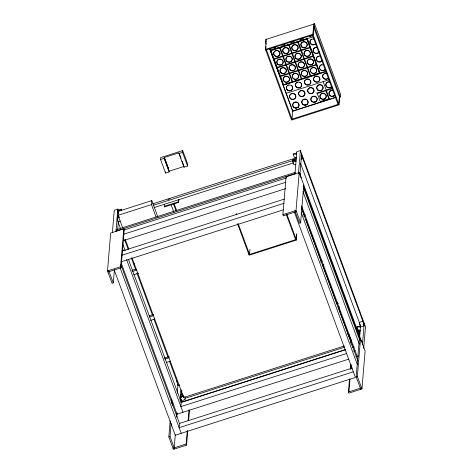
<?xml version="1.0" encoding="UTF-8"?>
<svg xmlns="http://www.w3.org/2000/svg" width="473" height="473" viewBox="0 0 473 473"><rect width="100%" height="100%" fill="white"/><g stroke="black" fill="none" stroke-linecap="round" stroke-linejoin="round"><path stroke-width="0.71" d="M114.389 269.829L113.289 282.937L112.095 283.315L107.507 270.893L110.682 233.035L123.808 228.831L124.228 229.961L121.047 267.813L107.921 272.022M112.391 232.639L114.271 210.231L117.854 209.084L118.351 210.438M115.968 231.492L117.854 209.084M117.505 216.238L117.6 215.114M122.637 227.72L118.055 215.316L118.392 211.319L151.798 200.605L157.911 217.148M117.647 229.819L118.398 220.885M121.047 267.813L120.633 266.683L123.808 228.831M156.043 217.006L151.461 204.602L151.798 200.605M160.536 159.478L160.696 157.627L182.708 150.574L187.734 164.184L187.58 166.035L184.003 167.182L178.971 153.571L179.036 152.814L164.184 157.574L164.119 158.331L169.145 171.941L165.568 173.088L160.536 159.478L164.119 158.331M164.657 158.514L168.607 168.891M165.568 173.088L165.668 171.859M178.865 199.452L178.617 202.397L164.302 206.985L164.279 204.212M169.145 171.941L169.21 171.185L164.184 157.574M178.617 202.397L178.593 199.624M187.58 166.035L182.554 152.424L182.708 150.574M184.003 167.182L184.062 166.425L169.21 171.185M187.775 430.584L186.551 445.14L173.431 449.35L168.837 436.928L170.185 420.911M171.652 403.439L171.959 399.797M174.62 448.966L170.032 436.544L171.131 423.441M172.663 405.237L172.905 402.328M177.263 393.158L178.002 384.301M174.206 447.836L175.306 434.734M176.772 417.263L177.139 412.894M180.112 400.69L181.023 389.847M184.789 396.788L185.54 398.822L181.857 401.234L180.603 397.84L180.71 396.581L183.098 395.818M181.543 401.908L181.727 399.738M344.391 345.952L183.666 397.48L183.766 396.256M186.551 445.14L186.137 444.011L187.237 430.909M188.094 420.716L189.011 409.795M188.632 420.391L189.49 410.197M236.204 214.837L236.329 213.394M266.175 44.155L265.412 42.079L265.643 39.3L266.358 39.076L265.489 49.423L291.581 120.059L338.975 104.864L339.703 96.214M266.045 46.49L265.737 50.097L313.132 34.901L313.8 26.973M249.064 253.185L248.946 254.628L296.216 239.474L296.701 233.703M249.963 249.389L249.543 254.439L238.161 223.64M270.32 50.333L313.463 36.746M279.939 47.495L287.826 44.722M283.209 85.235L326.352 71.648M288.459 44.764L296.89 41.813M286.189 93.299L329.332 79.712M296.441 211.585L283.315 215.794L282.901 214.665L286.076 176.807L299.202 172.598L365.126 351.055L361.946 388.912L348.826 393.122L348.406 391.993L349.506 378.885M298.073 41.677L297.547 41.6M292.775 110.499L292.048 119.149L266.459 49.866M294.945 174.117L296.825 151.703L300.408 150.556L365.493 326.754L363.672 348.441M298.753 41.216L307.19 38.514L320.061 73.664M298.463 173.692L300.408 150.556M294.833 210.84L299.421 223.262L300.615 222.878L296.027 210.455L299.202 172.598M299.9 174.909L301.656 153.944M338.975 104.864L312.884 34.227L313.753 23.881L314.468 23.65L340.56 94.287L340.329 97.066L339.614 97.29L313.516 26.654L314.232 26.429L314.468 23.65M296.524 234.466L296.305 240.077L249.153 255.195L237.57 223.835M296.305 240.077L296.731 235.028M310.767 76.041L298.297 41.967L306.817 39.235L309.791 47.3L292.208 52.941L289.228 44.876L297.748 42.144L300.727 50.209M300.615 222.878L303.796 185.026M319.86 73.126L307.19 38.514M320.487 102.357L317.147 92.998M323.059 81.48L329.58 99.442M339.389 96.256L338.727 104.184L291.333 119.379M350.759 343.315L350.913 341.482L338.16 306.953M350.298 369.425L350.73 364.328M348.944 391.662L349.985 379.287M350.901 368.366L351.208 364.73M360.757 389.297L356.163 376.869L359.344 339.017L360.538 338.633L357.357 376.49L361.946 388.912M359.634 336.806L360.556 325.779L356.979 326.926L358.227 330.314L360.314 330.379M362.484 344.332L364.24 323.366M121.827 210.55L121.325 209.196L117.641 211.602L118.392 213.636M118.989 216.291L117.144 217.491L118.936 216.918M119.498 217.148L117.038 218.757L118.291 222.144L120.136 220.938M182.105 390.763L180.875 391.567L182.129 394.955M180.603 397.84L183.063 396.238M266.334 39.324L313.729 24.135M265.412 42.079L266.128 41.849M265.489 49.423L312.884 34.227M270.893 50.15L278.757 47.625M301.467 50.552L310.56 47.637M304.446 58.617L312.966 55.885L309.986 47.82M304.636 59.137L313.156 56.405L316.135 64.47L307.616 67.201M316.898 64.807L280.034 76.626L269.852 48.737M319.878 72.872L282.99 84.945L326.151 71.104M316.597 93.175L332.566 88.055M317.336 93.518L332.07 88.794M295.666 108.169L298.451 107.276M304.724 105.266L307.515 104.367M313.788 102.357L315.875 101.689M322.148 99.679L324.939 98.786M332.602 96.326L334.695 95.658M320.316 101.583L328.836 98.851L325.856 90.786M335.931 97.16L292.734 111.007L269.586 48.347M335.877 97.42L292.71 111.261L269.563 48.601M178.971 153.571L182.554 152.424M117.747 210.343L121.325 209.196M296.476 157.568L294.395 157.503L293.142 154.115L296.719 152.968M152.696 203.863L296.577 157.74M118.055 215.316L151.461 204.602M167.992 199.44L170.038 198.784M117.251 216.232L118.445 215.848M293.148 161.358L292.645 160.004L296.228 158.857M153.258 205.323L292.923 160.542M295.873 164.722L293.792 164.651L292.539 161.263L296.122 160.116L292.645 160.004M301.011 159.17L302.803 158.597L301.443 156.468M154.092 207.582L293.757 162.807M164.09 206.423L178.41 201.829M116.157 229.783L295.128 172.403L295.022 173.668L116.051 231.043M123.879 230.067L286.141 178.049M123.53 234.277L285.787 182.259M123.506 240.597L285.763 188.579M122.117 251.098L284.374 199.08M121.762 255.308L284.019 203.289M121.035 261.853L283.297 209.835M107.507 270.893L120.633 266.683M282.901 214.665L296.027 210.455M131.92 270.331L136.129 268.983M303.873 215.203L305.28 214.754M132.517 271.366L136.727 270.018M303.767 216.468L305.174 216.019M133.764 274.754L138.678 273.181M305.02 219.856L306.421 219.407M149.48 315.739L153.69 314.385M320.729 260.836L322.137 260.387M149.373 316.999L153.583 315.651M320.623 262.095L322.03 261.646M150.621 320.387L154.837 319.039M322.58 265.258L323.981 264.809M164.338 358.091L169.251 356.518M336.291 302.962L337.698 302.513M164.935 359.131L169.145 357.777M336.888 304.003L338.296 303.554M166.189 362.519L170.398 361.165M338.142 307.391L339.543 306.942M179.687 384.987L177.895 385.566L176.754 380.913M360.45 327.038L364.033 325.891L362.886 321.238L359.303 322.391L360.45 327.038L356.979 326.926M358.227 330.314L359.421 329.929M347.779 334.6L349.18 334.145M357.606 331.449L360.414 330.55M357.677 332.43L360.065 331.668M348.341 336.055L349.742 335.605M358.167 333.5L359.959 332.927L357.872 332.856M349.175 338.313L350.576 337.864M180.609 394.754L182.714 394.08M350.458 340.3L351.865 339.851M183.311 395.115L180.503 396.013L181.005 397.373M185.262 398.278L344.586 347.2M351.605 344.953L353.006 344.504M184.352 399.206L185.54 398.822M180.692 402.369L345.633 349.488M352.651 347.241L354.052 346.792M345.633 349.73L181.265 402.422L180.911 406.626L346.679 353.485M352.657 347.478L354.058 347.028M353.703 351.232L355.111 350.783M348.767 359.131L177.032 414.188L121.384 263.556M355.791 356.879L358.522 356.003M352.29 368.059L179.498 423.453L179.143 427.657L353.343 371.813M168.837 436.928L170.032 436.544M356.163 376.869L357.357 376.49M173.012 448.221L186.137 444.011M348.406 391.993L361.532 387.783M293.142 154.115L296.612 154.228M292.539 161.263L296.015 161.382M358.463 334.145L359.852 334.186M180.792 401.352L183.571 401.447M361.26 340.59L362.62 342.718M314.232 26.429L340.329 97.066M312.417 35.132L338.012 104.415M316.331 64.99L319.305 73.055M307.261 67.899L310.241 75.964M298.741 70.631L301.721 78.695M298.191 70.802L301.171 78.867M289.671 73.534L292.651 81.598M289.121 73.711L292.101 81.776M280.607 76.443L283.581 84.507M301.549 155.209L364.139 324.632M300.526 163.268L360.308 325.099M303.347 185.617L360.059 339.135M303.53 187.929L359.835 340.347M302.927 191.447L359.332 344.149M301.555 205.796L357.198 356.429M301.431 207.523L304.234 215.114M305.765 219.259L321.072 260.688M322.598 264.833L336.882 303.5M301.514 208.274L357.919 360.976M301.159 212.478L357.31 364.494M286.076 176.807L286.496 177.937M294.425 212.318L355.43 377.46L175.264 435.219L114.259 270.077M286.863 214.151L296.216 239.474M286.266 214.346L295.619 239.663M179.291 153.494L181.047 158.26M182.052 160.98L183.814 165.745M164.622 158.408L168.565 169.18M173.993 203.289L176.801 210.893M173.337 203.585L175.891 210.503M170.954 204.354L173.762 211.957M125.25 239.356L128.822 249.023M132.138 257.998L183.666 397.48M133.918 263.408L134.681 265.483M117.972 221.796L120.526 228.707M124.618 239.776L128.189 249.454M131.258 257.755L135.597 269.509M136.874 272.968L152.46 315.148M153.991 319.299L168.039 357.334M169.576 361.478L177.505 382.947M122.856 244.31L125.15 250.53M128.473 259.511L181.307 402.541M122.247 247.822L123.27 250.589M126.587 259.571L182.998 412.279M120.834 264.649L179.539 423.572M120.225 268.161L181.23 433.309M108.701 270.509L113.289 282.937M300.03 173.295L301.177 177.943M315.532 43.687A3.163 2.98 4.8 0 1 310.779 43.687A3.163 2.98 4.8 0 1 311.358 39.241M276.055 46.721A3.163 2.98 4.8 0 1 273.897 47.726M285.124 43.812A3.163 2.98 4.8 0 1 282.144 44.769M293.579 41.417A3.163 2.98 4.8 0 1 291.208 41.861M311.737 35.593A3.163 2.98 4.8 0 1 309.372 36.037M302.643 38.508A3.163 2.98 4.8 0 1 300.278 38.952M322.326 60.207A3.163 2.98 4.8 0 1 317.123 60.851A3.163 2.98 4.8 0 1 318.435 56.068M325.046 69.442A3.163 2.98 4.8 0 1 320.588 69.714A3.163 2.98 4.8 0 1 320.256 65.505M320.871 64.99A3.163 2.98 4.8 0 1 321.605 64.647M318.701 52.272A3.163 2.98 4.8 0 1 313.7 51.959A3.163 2.98 4.8 0 1 315.266 47.483M319.133 51.876A3.163 2.98 4.8 0 1 314.917 53.23A3.163 2.98 4.8 0 1 313.439 49.239A3.163 2.98 4.8 0 1 317.661 47.885M315.509 43.942A3.163 2.98 4.8 0 1 311.269 44.373A3.163 2.98 4.8 0 1 310.4 40.424A3.163 2.98 4.8 0 1 314.486 39.3M322.302 60.461A3.163 2.98 4.8 0 1 318.341 61.922A3.163 2.98 4.8 0 1 316.413 58.303A3.163 2.98 4.8 0 1 320.044 56.216M325.022 69.691A3.163 2.98 4.8 0 1 319.647 68.68A3.163 2.98 4.8 0 1 323.219 64.801M303.69 37.604A3.163 2.98 4.8 0 1 300.254 39.206M312.783 34.689A3.163 2.98 4.8 0 1 309.348 36.291M294.626 40.507A3.163 2.98 4.8 0 1 290.404 41.861M285.101 44.06A3.163 2.98 4.8 0 1 281.334 44.769M276.037 46.969A3.163 2.98 4.8 0 1 272.271 47.678M328.227 78.045A3.163 2.98 4.8 0 1 323.769 78.317A3.163 2.98 4.8 0 1 323.431 74.113M324.785 73.256A3.163 2.98 4.8 0 1 327.204 73.41M328.203 78.299A3.163 2.98 4.8 0 1 323.964 78.737A3.163 2.98 4.8 0 1 323.094 74.781A3.163 2.98 4.8 0 1 327.18 73.658M318.796 76.756A3.163 2.98 4.8 0 1 318.944 81.149A3.163 2.98 4.8 0 1 314.291 80.859A3.163 2.98 4.8 0 1 314.959 76.514M315.692 76.171A3.163 2.98 4.8 0 1 317.324 76.07M310.282 80.244A3.163 2.98 4.8 0 1 309.667 84.229A3.163 2.98 4.8 0 1 305.404 83.963A3.163 2.98 4.8 0 1 305.274 79.937M306.628 79.08A3.163 2.98 4.8 0 1 308.26 78.979M309.04 79.228A3.163 2.98 4.8 0 1 309.732 79.659M334.577 95.239A3.163 2.98 4.8 0 1 329.196 94.228A3.163 2.98 4.8 0 1 332.767 90.349M301.212 83.153A3.163 2.98 4.8 0 1 300.603 87.133A3.163 2.98 4.8 0 1 296.34 86.866A3.163 2.98 4.8 0 1 296.204 82.84M296.819 82.332A3.163 2.98 4.8 0 1 297.558 81.983M299.971 82.136A3.163 2.98 4.8 0 1 300.662 82.568M291.593 85.477A3.163 2.98 4.8 0 1 292.101 89.48A3.163 2.98 4.8 0 1 287.921 90.266A3.163 2.98 4.8 0 1 286.685 86.393M287.755 85.235A3.163 2.98 4.8 0 1 288.489 84.892M334.553 95.493A3.163 2.98 4.8 0 1 329.173 94.482A3.163 2.98 4.8 0 1 332.744 90.597M331.402 86.654A3.163 2.98 4.8 0 1 326.027 85.643A3.163 2.98 4.8 0 1 329.598 81.764M331.833 86.257A3.163 2.98 4.8 0 1 327.618 87.611A3.163 2.98 4.8 0 1 326.139 83.62A3.163 2.98 4.8 0 1 330.361 82.267M279.614 47.956L271.094 50.688L274.074 58.753L282.588 56.021L279.614 47.956M288.678 45.053L280.158 47.785L283.138 55.849L291.658 53.118L288.678 45.053M282.783 56.541L274.263 59.273L277.243 67.337L285.763 64.606L282.783 56.541M291.853 53.638L283.333 56.37L286.313 64.434L294.827 61.703L291.853 53.638M300.917 50.729L292.397 53.461L295.377 61.525L303.897 58.794L300.917 50.729M285.952 65.126L277.432 67.858L280.412 75.922L288.932 73.191L285.952 65.126M295.022 62.217L286.502 64.949L289.482 73.013L298.002 70.282L295.022 62.217M304.092 59.314L295.572 62.046L298.552 70.11L307.066 67.379L304.092 59.314M284.291 81.35A3.163 2.98 4.8 0 0 289.458 79.695A3.163 2.98 4.8 0 0 285.314 76.283A3.163 2.98 4.8 0 0 284.291 81.35M293.361 78.441A3.163 2.98 4.8 0 0 298.528 76.786A3.163 2.98 4.8 0 0 294.377 73.38A3.163 2.98 4.8 0 0 293.361 78.441M302.43 75.532A3.163 2.98 4.8 0 0 307.592 73.877A3.163 2.98 4.8 0 0 303.447 70.471A3.163 2.98 4.8 0 0 302.43 75.532M311.494 72.629A3.163 2.98 4.8 0 0 316.662 70.974A3.163 2.98 4.8 0 0 312.517 67.562A3.163 2.98 4.8 0 0 311.494 72.629M281.122 72.765A3.163 2.98 4.8 0 0 286.289 71.11A3.163 2.98 4.8 0 0 282.139 67.704A3.163 2.98 4.8 0 0 281.122 72.765M299.255 66.953A3.163 2.98 4.8 0 0 304.423 65.292A3.163 2.98 4.8 0 0 300.278 61.886A3.163 2.98 4.8 0 0 299.255 66.953M308.325 64.044A3.163 2.98 4.8 0 0 313.493 62.389A3.163 2.98 4.8 0 0 309.342 58.977A3.163 2.98 4.8 0 0 308.325 64.044M290.191 69.856A3.163 2.98 4.8 0 0 295.353 68.201A3.163 2.98 4.8 0 0 291.208 64.795A3.163 2.98 4.8 0 0 290.191 69.856M277.953 64.18A3.163 2.98 4.8 0 0 283.114 62.525A3.163 2.98 4.8 0 0 278.969 59.119A3.163 2.98 4.8 0 0 277.953 64.18M305.156 55.459A3.163 2.98 4.8 0 0 310.323 53.804A3.163 2.98 4.8 0 0 306.173 50.398A3.163 2.98 4.8 0 0 305.156 55.459M287.016 61.271A3.163 2.98 4.8 0 0 292.184 59.616A3.163 2.98 4.8 0 0 288.039 56.21A3.163 2.98 4.8 0 0 287.016 61.271M296.086 58.368A3.163 2.98 4.8 0 0 301.254 56.713A3.163 2.98 4.8 0 0 297.103 53.301A3.163 2.98 4.8 0 0 296.086 58.368M292.917 49.783A3.163 2.98 4.8 0 0 298.085 48.128A3.163 2.98 4.8 0 0 293.934 44.716A3.163 2.98 4.8 0 0 292.917 49.783M283.847 52.692A3.163 2.98 4.8 0 0 289.015 51.031A3.163 2.98 4.8 0 0 284.864 47.625A3.163 2.98 4.8 0 0 283.847 52.692M301.981 46.874A3.163 2.98 4.8 0 0 307.148 45.219A3.163 2.98 4.8 0 0 303.004 41.813A3.163 2.98 4.8 0 0 301.981 46.874M274.778 55.595A3.163 2.98 4.8 0 0 279.945 53.94A3.163 2.98 4.8 0 0 275.8 50.534A3.163 2.98 4.8 0 0 274.778 55.595M284.273 81.604A3.163 2.98 4.8 0 0 289.441 79.943A3.163 2.98 4.8 0 0 285.29 76.537A3.163 2.98 4.8 0 0 284.273 81.604M281.098 73.019A3.163 2.98 4.8 0 0 286.266 71.364A3.163 2.98 4.8 0 0 282.121 67.952A3.163 2.98 4.8 0 0 281.098 73.019M293.337 78.695A3.163 2.98 4.8 0 0 298.504 77.04A3.163 2.98 4.8 0 0 294.36 73.628A3.163 2.98 4.8 0 0 293.337 78.695M290.168 70.11A3.163 2.98 4.8 0 0 295.335 68.455A3.163 2.98 4.8 0 0 291.185 65.049A3.163 2.98 4.8 0 0 290.168 70.11M286.999 61.525A3.163 2.98 4.8 0 0 292.166 59.87A3.163 2.98 4.8 0 0 288.016 56.464A3.163 2.98 4.8 0 0 286.999 61.525M277.929 64.434A3.163 2.98 4.8 0 0 283.096 62.779A3.163 2.98 4.8 0 0 278.946 59.367A3.163 2.98 4.8 0 0 277.929 64.434M274.76 55.849A3.163 2.98 4.8 0 0 279.927 54.194A3.163 2.98 4.8 0 0 275.777 50.788A3.163 2.98 4.8 0 0 274.76 55.849M283.824 52.941A3.163 2.98 4.8 0 0 288.991 51.285A3.163 2.98 4.8 0 0 284.847 47.879A3.163 2.98 4.8 0 0 283.824 52.941M292.893 50.037A3.163 2.98 4.8 0 0 298.061 48.376A3.163 2.98 4.8 0 0 293.91 44.97A3.163 2.98 4.8 0 0 292.893 50.037M296.063 58.617A3.163 2.98 4.8 0 0 301.23 56.961A3.163 2.98 4.8 0 0 297.085 53.555A3.163 2.98 4.8 0 0 296.063 58.617M305.132 55.713A3.163 2.98 4.8 0 0 310.3 54.058A3.163 2.98 4.8 0 0 306.149 50.646A3.163 2.98 4.8 0 0 305.132 55.713M308.301 64.298A3.163 2.98 4.8 0 0 313.469 62.637A3.163 2.98 4.8 0 0 309.324 59.231A3.163 2.98 4.8 0 0 308.301 64.298M299.238 67.201A3.163 2.98 4.8 0 0 304.405 65.546A3.163 2.98 4.8 0 0 300.254 62.14A3.163 2.98 4.8 0 0 299.238 67.201M302.407 75.786A3.163 2.98 4.8 0 0 307.574 74.131A3.163 2.98 4.8 0 0 303.424 70.725A3.163 2.98 4.8 0 0 302.407 75.786M311.476 72.877A3.163 2.98 4.8 0 0 316.644 71.222A3.163 2.98 4.8 0 0 312.493 67.816A3.163 2.98 4.8 0 0 311.476 72.877M301.963 47.129A3.163 2.98 4.8 0 0 307.131 45.473A3.163 2.98 4.8 0 0 302.98 42.062A3.163 2.98 4.8 0 0 301.963 47.129M311.955 101.334A3.163 2.98 4.8 0 0 317.123 99.673A3.163 2.98 4.8 0 0 312.978 96.267A3.163 2.98 4.8 0 0 311.955 101.334M311.938 101.583A3.163 2.98 4.8 0 0 317.105 99.927A3.163 2.98 4.8 0 0 312.955 96.522A3.163 2.98 4.8 0 0 311.938 101.583M302.891 104.237A3.163 2.98 4.8 0 0 308.059 102.582A3.163 2.98 4.8 0 0 303.908 99.176A3.163 2.98 4.8 0 0 302.891 104.237M302.868 104.492A3.163 2.98 4.8 0 0 308.035 102.836A3.163 2.98 4.8 0 0 303.885 99.431A3.163 2.98 4.8 0 0 302.868 104.492M293.822 107.146A3.163 2.98 4.8 0 0 298.989 105.491A3.163 2.98 4.8 0 0 294.839 102.085A3.163 2.98 4.8 0 0 293.822 107.146M293.798 107.401A3.163 2.98 4.8 0 0 298.966 105.745A3.163 2.98 4.8 0 0 294.821 102.334A3.163 2.98 4.8 0 0 293.798 107.401M317.856 89.84A3.163 2.98 4.8 0 0 323.024 88.185A3.163 2.98 4.8 0 0 318.873 84.779A3.163 2.98 4.8 0 0 317.856 89.84M317.832 90.095A3.163 2.98 4.8 0 0 323 88.439A3.163 2.98 4.8 0 0 318.855 85.028A3.163 2.98 4.8 0 0 317.832 90.095M308.786 92.749A3.163 2.98 4.8 0 0 313.954 91.094A3.163 2.98 4.8 0 0 309.803 87.682A3.163 2.98 4.8 0 0 308.786 92.749M308.768 92.998A3.163 2.98 4.8 0 0 313.93 91.342A3.163 2.98 4.8 0 0 309.785 87.937A3.163 2.98 4.8 0 0 308.768 92.998M299.716 95.652A3.163 2.98 4.8 0 0 304.884 93.997A3.163 2.98 4.8 0 0 300.739 90.591A3.163 2.98 4.8 0 0 299.716 95.652M299.699 95.907A3.163 2.98 4.8 0 0 304.866 94.251A3.163 2.98 4.8 0 0 300.716 90.846A3.163 2.98 4.8 0 0 299.699 95.907M314.657 81.486A3.163 2.98 4.8 0 0 319.819 79.831A3.163 2.98 4.8 0 0 315.674 76.425A3.163 2.98 4.8 0 0 314.657 81.486M290.653 98.561A3.163 2.98 4.8 0 0 295.82 96.906A3.163 2.98 4.8 0 0 291.67 93.5A3.163 2.98 4.8 0 0 290.653 98.561M290.629 98.816A3.163 2.98 4.8 0 0 295.796 97.16A3.163 2.98 4.8 0 0 291.646 93.749A3.163 2.98 4.8 0 0 290.629 98.816M305.588 84.395A3.163 2.98 4.8 0 0 310.755 82.74A3.163 2.98 4.8 0 0 306.605 79.328A3.163 2.98 4.8 0 0 305.588 84.395M296.518 87.298A3.163 2.98 4.8 0 0 301.685 85.643A3.163 2.98 4.8 0 0 297.535 82.237A3.163 2.98 4.8 0 0 296.518 87.298M287.448 90.207A3.163 2.98 4.8 0 0 292.616 88.552A3.163 2.98 4.8 0 0 288.471 85.146A3.163 2.98 4.8 0 0 287.448 90.207M321.025 98.425A3.163 2.98 4.8 0 0 326.193 96.77A3.163 2.98 4.8 0 0 322.042 93.364A3.163 2.98 4.8 0 0 321.025 98.425M321.007 98.68A3.163 2.98 4.8 0 0 326.169 97.018A3.163 2.98 4.8 0 0 322.024 93.613A3.163 2.98 4.8 0 0 321.007 98.68"/></g></svg>
